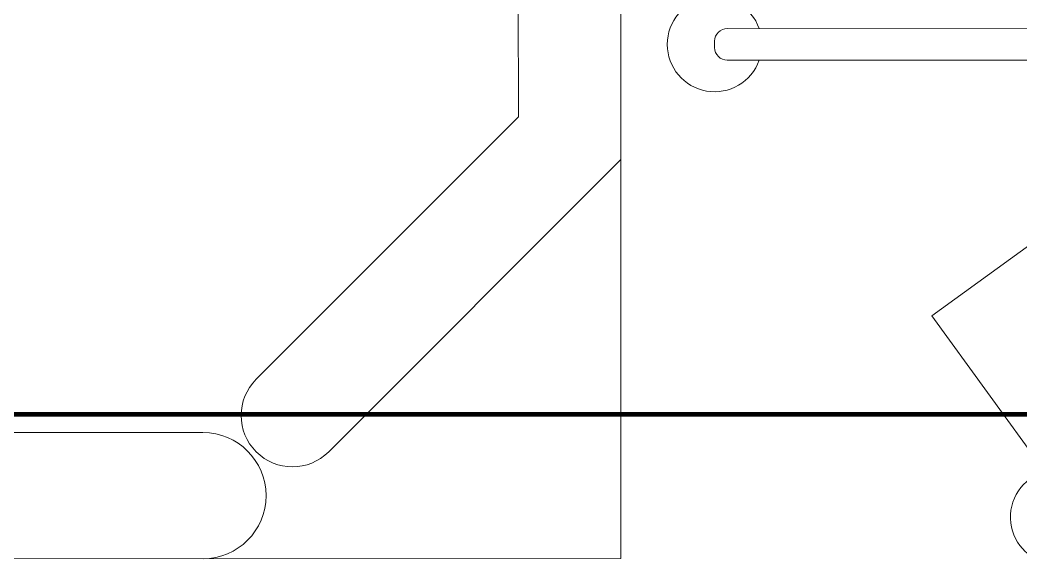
# Model space of a CAD drawing. Header units: metres. Extents: x 75097 to 220695, y -1557923 to -1361206.
# Drawn here: x 153618 to 154252, y -1411435 to -1411093 of the extents above; entities that cross this region are included whole.
import ezdxf

# ---------------------------------------------------------------- set-up
doc = ezdxf.new("R2010")
doc.units = ezdxf.units.M
doc.layers.get('0').update_dxf_attribs({"lineweight": 0})
doc.layers.add('A-100 - Copy$0$Medical Equipment and Furniture', color=8, linetype='Continuous', lineweight=0)
doc.layers.add('A-100 - Copy$0$Medical Equipment and Furniture1', color=8, linetype='Continuous', lineweight=5)
doc.layers.add('E-POWR', color=7, linetype='Continuous', lineweight=9, true_color=0x4e7e3e)

# ---------------------------------------------------------------- blocks, each defined once
blk = doc.blocks.new('*X149')
for p, q in [((5, 3), (5, 3)), ((5, 3), (5, 3)), ((5, 3), (5, 3)), ((5, 3), (5, 3)), ((5, 3), (5, 3)), ((5, 3), (5, 3)), ((5, 3), (5, 3)), ((5, 3), (5, 3)), ((5, 3), (5, 3)), ((5, 3), (5, 3)), ((5, 3), (5, 3)), ((5, 3), (5, 3)), ((5, 3), (5, 3)), ((5, 3), (5, 3)), ((5, 3), (5, 3)), ((5, 3), (5, 3)), ((5, 3), (5, 3)), ((5, 3), (5, 3)), ((5, 3), (5, 3)), ((5, 3), (5, 3)), ((5, 3), (5, 3)), ((5, 3), (5, 3)), ((5, 3), (5, 3)), ((5, 3), (5, 3)), ((5, 3), (5, 3)), ((5, 3), (5, 3)), ((5, 3), (5, 3)), ((5, 3), (5, 3)), ((5, 3), (5, 3)), ((5, 3), (5, 3)), ((5, 3), (5, 3)), ((5, 3), (5, 3)), ((5, 3), (5, 3)), ((5, 3), (5, 3)), ((5, 3), (5, 3)), ((5, 3), (5, 3)), ((5, 3), (5, 3)), ((5, 3), (5, 3)), ((5, 3), (5, 3)), ((5, 3), (5, 3)), ((5, 3), (5, 3)), ((5, 3), (5, 3)), ((5, 3), (5, 3)), ((5, 3), (5, 3)), ((5, 3), (5, 3)), ((5, 3), (5, 3)), ((5, 3), (5, 3)), ((5, 3), (5, 3)), ((5, 3), (5, 3)), ((5, 3), (5, 3)), ((5, 3), (5, 3)), ((5, 3), (5, 3)), ((5, 3), (5, 3)), ((5, 3), (5, 3)), ((5, 3), (5, 3)), ((5, 3), (5, 3)), ((5, 3), (5, 3)), ((5, 3), (5, 3)), ((5, 3), (5, 3)), ((5, 3), (5, 3)), ((5, 3), (5, 3)), ((5, 3), (5, 3)), ((5, 3), (5, 3)), ((5, 3), (5, 3)), ((5, 3), (5, 3)), ((5, 3), (5, 3)), ((6, 3), (5, 3)), ((5, 3), (5, 3)), ((6, 3), (5, 3)), ((5, 3), (5, 3)), ((6, 3), (5, 3)), ((5, 3), (5, 3)), ((6, 3), (5, 3)), ((5, 3), (5, 3)), ((5, 3), (5, 3)), ((5, 3), (5, 3)), ((5, 3), (5, 3)), ((5, 3), (5, 3)), ((5, 3), (5, 3)), ((5, 3), (5, 3)), ((5, 3), (5, 3)), ((5, 3), (5, 3)), ((5, 3), (5, 3)), ((5, 3), (5, 3)), ((5, 3), (5, 3)), ((5, 3), (5, 3)), ((5, 3), (5, 3)), ((5, 3), (5, 3)), ((5, 3), (5, 3)), ((5, 3), (5, 3)), ((5, 3), (5, 3)), ((5, 3), (5, 3)), ((5, 3), (5, 3)), ((5, 3), (5, 3)), ((5, 3), (5, 3)), ((5, 3), (5, 3)), ((6, 3), (6, 3)), ((6, 3), (6, 3)), ((6, 3), (6, 3)), ((6, 3), (6, 3)), ((6, 3), (6, 3)), ((6, 3), (6, 3)), ((6, 3), (6, 3)), ((6, 3), (6, 3)), ((6, 3), (6, 3)), ((6, 3), (6, 3)), ((6, 3), (6, 3)), ((6, 3), (6, 3)), ((6, 3), (6, 3)), ((6, 3), (6, 3)), ((6, 3), (6, 3)), ((6, 3), (6, 3)), ((6, 3), (6, 3)), ((6, 3), (6, 3)), ((6, 3), (6, 3)), ((6, 3), (6, 3)), ((6, 3), (6, 3)), ((6, 3), (6, 3)), ((6, 3), (6, 3)), ((6, 3), (6, 3)), ((6, 3), (6, 3)), ((6, 3), (6, 3)), ((6, 3), (6, 3)), ((6, 3), (6, 3)), ((6, 3), (6, 3)), ((6, 3), (6, 3)), ((6, 3), (6, 3)), ((6, 3), (6, 3)), ((6, 3), (6, 3)), ((6, 3), (6, 3)), ((6, 3), (6, 3)), ((6, 3), (6, 3)), ((6, 3), (6, 3)), ((6, 3), (6, 3)), ((6, 3), (6, 3)), ((6, 3), (6, 3)), ((6, 3), (6, 3)), ((6, 3), (6, 3)), ((6, 3), (6, 3)), ((6, 3), (6, 3)), ((6, 3), (6, 3)), ((6, 3), (6, 3)), ((6, 3), (6, 3)), ((6, 3), (6, 3)), ((6, 3), (6, 3)), ((6, 3), (6, 3)), ((6, 3), (6, 3)), ((6, 3), (6, 3)), ((6, 3), (6, 3)), ((6, 3), (6, 3)), ((6, 3), (6, 3)), ((6, 3), (6, 3)), ((6, 3), (6, 3)), ((6, 3), (6, 3)), ((6, 3), (6, 3)), ((6, 3), (6, 3)), ((6, 3), (6, 3)), ((6, 3), (6, 3)), ((6, 3), (6, 3)), ((6, 3), (6, 3)), ((6, 3), (6, 3)), ((6, 3), (6, 3)), ((6, 3), (6, 3)), ((6, 3), (6, 3)), ((6, 3), (6, 3)), ((6, 3), (6, 3)), ((6, 3), (6, 3)), ((6, 3), (6, 3)), ((6, 3), (6, 3)), ((6, 3), (6, 3)), ((6, 3), (6, 3)), ((6, 3), (6, 3)), ((6, 3), (6, 3)), ((6, 3), (6, 3)), ((6, 3), (6, 3)), ((6, 3), (6, 3)), ((6, 3), (6, 3)), ((6, 3), (6, 3)), ((6, 3), (6, 3)), ((6, 3), (6, 3)), ((6, 3), (6, 3)), ((6, 3), (6, 3)), ((6, 3), (6, 3)), ((6, 3), (6, 3)), ((6, 3), (6, 3)), ((6, 3), (6, 3)), ((6, 3), (6, 3)), ((6, 3), (6, 3)), ((6, 3), (6, 3)), ((6, 3), (6, 3)), ((6, 3), (6, 3)), ((6, 3), (6, 3)), ((6, 3), (6, 3)), ((6, 3), (6, 3)), ((6, 3), (6, 3)), ((6, 3), (6, 3)), ((6, 3), (6, 3)), ((6, 3), (6, 3)), ((6, 3), (6, 3)), ((6, 3), (6, 3)), ((6, 3), (6, 3)), ((6, 3), (6, 3)), ((6, 3), (6, 3)), ((6, 3), (6, 3)), ((6, 3), (6, 3)), ((6, 3), (6, 3)), ((6, 3), (6, 3)), ((6, 3), (6, 3)), ((6, 3), (6, 3)), ((6, 3), (6, 3)), ((6, 3), (6, 3)), ((6, 3), (6, 3)), ((6, 3), (6, 3)), ((6, 3), (6, 3)), ((6, 3), (6, 3)), ((6, 3), (6, 3)), ((6, 3), (6, 3)), ((6, 3), (6, 3)), ((6, 3), (6, 3)), ((6, 3), (6, 3)), ((6, 3), (6, 3)), ((6, 3), (6, 3)), ((6, 3), (6, 3)), ((6, 3), (6, 3)), ((6, 3), (6, 3)), ((6, 3), (6, 3)), ((6, 3), (6, 3)), ((6, 3), (6, 3)), ((6, 3), (6, 3)), ((6, 3), (6, 3)), ((6, 3), (6, 3)), ((6, 3), (6, 3)), ((6, 3), (6, 3)), ((6, 3), (6, 3)), ((6, 3), (6, 3)), ((6, 3), (6, 3)), ((6, 3), (6, 3)), ((6, 3), (6, 3)), ((6, 3), (6, 3)), ((6, 3), (6, 3)), ((6, 3), (6, 3)), ((6, 3), (6, 3)), ((6, 3), (6, 3)), ((6, 3), (6, 3)), ((6, 3), (6, 3)), ((6, 3), (6, 3)), ((6, 3), (6, 3)), ((6, 3), (6, 3)), ((6, 3), (6, 3)), ((6, 3), (6, 3)), ((6, 3), (6, 3)), ((6, 3), (6, 3)), ((6, 3), (6, 3)), ((6, 3), (6, 3)), ((6, 3), (6, 3)), ((6, 3), (6, 3)), ((6, 3), (6, 3)), ((6, 3), (6, 3)), ((6, 3), (6, 3)), ((6, 3), (6, 3)), ((6, 3), (6, 3)), ((6, 3), (6, 3)), ((6, 3), (6, 3)), ((6, 3), (6, 3)), ((6, 3), (6, 3)), ((6, 3), (6, 3)), ((6, 3), (6, 3)), ((6, 3), (6, 3)), ((6, 3), (6, 3)), ((6, 3), (6, 3)), ((6, 3), (6, 3)), ((6, 3), (6, 3)), ((6, 3), (6, 3)), ((6, 3), (6, 3)), ((6, 3), (6, 3)), ((6, 3), (6, 3)), ((6, 3), (6, 3)), ((6, 3), (6, 3)), ((6, 3), (6, 3)), ((6, 3), (6, 3)), ((6, 3), (6, 3)), ((6, 3), (6, 3)), ((6, 3), (6, 3)), ((6, 3), (6, 3)), ((6, 3), (6, 3)), ((6, 3), (6, 3)), ((6, 3), (6, 3)), ((6, 3), (6, 3)), ((6, 3), (6, 3)), ((6, 3), (6, 3)), ((6, 3), (6, 3)), ((6, 3), (6, 3)), ((6, 3), (6, 3)), ((6, 3), (6, 3)), ((6, 3), (6, 3)), ((6, 3), (6, 3)), ((6, 3), (6, 3)), ((6, 3), (6, 3)), ((6, 3), (6, 3)), ((6, 3), (6, 3)), ((6, 3), (5, 3)), ((6, 3), (5, 3)), ((6, 3), (5, 3)), ((6, 3), (5, 3)), ((6, 3), (5, 3)), ((6, 3), (6, 3)), ((6, 3), (6, 3)), ((6, 3), (6, 3)), ((6, 3), (6, 3)), ((6, 3), (6, 3)), ((6, 3), (6, 3)), ((6, 3), (6, 3)), ((6, 3), (6, 3)), ((6, 3), (6, 3)), ((6, 3), (6, 3)), ((6, 3), (6, 3)), ((6, 3), (6, 3)), ((6, 3), (6, 3)), ((6, 3), (6, 3)), ((6, 3), (6, 3)), ((6, 3), (6, 3)), ((6, 3), (6, 3)), ((6, 3), (6, 3)), ((6, 3), (6, 3)), ((6, 3), (6, 3)), ((6, 3), (6, 3)), ((6, 3), (6, 3)), ((6, 3), (6, 3)), ((6, 3), (6, 3)), ((6, 3), (6, 3)), ((6, 3), (6, 3)), ((6, 3), (6, 3)), ((6, 3), (6, 3)), ((6, 3), (6, 3)), ((6, 3), (6, 3)), ((6, 3), (6, 3)), ((6, 3), (6, 3)), ((6, 3), (6, 3)), ((6, 3), (6, 3)), ((6, 3), (6, 3)), ((6, 3), (6, 3)), ((6, 3), (6, 3)), ((6, 3), (6, 3)), ((6, 3), (6, 3)), ((6, 3), (6, 3)), ((6, 3), (6, 3)), ((6, 3), (6, 3)), ((6, 3), (6, 3)), ((6, 3), (6, 3)), ((6, 3), (6, 3)), ((6, 3), (6, 3)), ((6, 3), (6, 3)), ((6, 3), (6, 3)), ((6, 3), (6, 3)), ((6, 3), (6, 3)), ((6, 3), (6, 3)), ((6, 3), (6, 3)), ((6, 3), (6, 3)), ((6, 3), (6, 3)), ((6, 3), (6, 3)), ((6, 3), (6, 3)), ((6, 3), (6, 3)), ((6, 3), (6, 3)), ((6, 3), (6, 3)), ((6, 3), (6, 3)), ((6, 3), (6, 3)), ((6, 3), (6, 3)), ((6, 3), (6, 3)), ((6, 3), (6, 3)), ((6, 3), (6, 3)), ((6, 3), (6, 3)), ((6, 3), (6, 3)), ((6, 3), (6, 3)), ((6, 3), (6, 3)), ((6, 3), (6, 3)), ((6, 3), (6, 3)), ((6, 3), (6, 3)), ((6, 3), (6, 3)), ((6, 3), (6, 3)), ((6, 3), (6, 3)), ((6, 3), (6, 3)), ((6, 3), (6, 3)), ((6, 3), (6, 3)), ((6, 3), (6, 3)), ((6, 3), (6, 3)), ((6, 3), (6, 3)), ((6, 3), (6, 3)), ((6, 3), (6, 3)), ((6, 3), (6, 3)), ((6, 3), (6, 3)), ((6, 3), (6, 3)), ((6, 3), (6, 3)), ((6, 3), (6, 3)), ((6, 3), (6, 3)), ((6, 3), (6, 3)), ((6, 3), (6, 3)), ((6, 3), (6, 3)), ((6, 3), (6, 3)), ((6, 3), (6, 3)), ((6, 3), (6, 3)), ((6, 3), (6, 3)), ((6, 3), (6, 3)), ((6, 3), (6, 3)), ((6, 3), (6, 3)), ((6, 3), (6, 3)), ((6, 3), (6, 3)), ((6, 3), (6, 3)), ((6, 3), (6, 3)), ((6, 3), (6, 3)), ((6, 3), (6, 3)), ((6, 3), (6, 3)), ((6, 3), (6, 3)), ((6, 3), (6, 3)), ((6, 3), (6, 3)), ((6, 3), (6, 3)), ((6, 3), (6, 3)), ((6, 3), (6, 3)), ((6, 3), (6, 3)), ((6, 3), (6, 3)), ((6, 3), (6, 3)), ((6, 3), (6, 3)), ((6, 3), (6, 3)), ((6, 3), (6, 3)), ((6, 3), (6, 3)), ((6, 3), (6, 3)), ((6, 3), (6, 3)), ((6, 3), (6, 3)), ((6, 3), (6, 3)), ((6, 3), (6, 3)), ((6, 3), (6, 3)), ((6, 3), (6, 3)), ((6, 3), (6, 3)), ((6, 3), (6, 3)), ((6, 3), (6, 3)), ((6, 3), (6, 3)), ((6, 3), (6, 3)), ((6, 3), (6, 3)), ((6, 3), (6, 3)), ((6, 3), (6, 3)), ((6, 3), (6, 3)), ((6, 3), (6, 3)), ((6, 3), (6, 3)), ((6, 3), (6, 3)), ((6, 3), (6, 3)), ((6, 3), (6, 3)), ((6, 3), (6, 3)), ((6, 3), (6, 3)), ((6, 3), (6, 3)), ((6, 3), (6, 3)), ((6, 3), (6, 3)), ((6, 3), (6, 3)), ((6, 3), (6, 3)), ((6, 3), (6, 3)), ((6, 3), (6, 3)), ((6, 3), (6, 3)), ((6, 3), (6, 3)), ((6, 3), (6, 3)), ((6, 3), (6, 3)), ((6, 3), (6, 3)), ((6, 3), (6, 3)), ((6, 3), (6, 3)), ((6, 3), (6, 3)), ((6, 3), (6, 3)), ((6, 3), (6, 3)), ((6, 3), (6, 3)), ((6, 3), (6, 3)), ((6, 3), (6, 3)), ((6, 3), (6, 3)), ((6, 3), (6, 3)), ((6, 3), (6, 3)), ((6, 3), (6, 3)), ((6, 3), (6, 3)), ((6, 3), (6, 3)), ((6, 3), (6, 3)), ((6, 3), (6, 3)), ((6, 3), (6, 3)), ((6, 3), (6, 3)), ((6, 3), (6, 3)), ((6, 3), (6, 3)), ((6, 3), (6, 3)), ((6, 3), (6, 3)), ((6, 3), (6, 3)), ((6, 3), (6, 3)), ((6, 3), (6, 3)), ((6, 3), (6, 3)), ((6, 3), (6, 3)), ((6, 3), (6, 3)), ((6, 3), (6, 3)), ((6, 3), (6, 3)), ((6, 3), (6, 3)), ((6, 3), (6, 3)), ((6, 3), (6, 3)), ((6, 3), (6, 3)), ((6, 3), (6, 3)), ((6, 3), (6, 3)), ((6, 3), (6, 3)), ((6, 3), (6, 3)), ((6, 3), (6, 3)), ((6, 3), (6, 3)), ((6, 3), (6, 3)), ((6, 3), (6, 3)), ((6, 3), (6, 3)), ((6, 3), (6, 3)), ((6, 3), (6, 3)), ((6, 3), (6, 3)), ((6, 3), (6, 3)), ((6, 3), (6, 3)), ((6, 3), (6, 3)), ((6, 3), (6, 3)), ((6, 3), (6, 3)), ((6, 3), (6, 3)), ((6, 3), (6, 3)), ((6, 3), (6, 3)), ((6, 3), (6, 3)), ((6, 3), (6, 3)), ((6, 3), (6, 3)), ((6, 3), (6, 3)), ((6, 3), (6, 3)), ((6, 3), (6, 3)), ((6, 3), (6, 3)), ((6, 3), (6, 3)), ((6, 3), (6, 3)), ((6, 3), (6, 3)), ((6, 3), (6, 3)), ((6, 3), (6, 3)), ((6, 3), (6, 3)), ((6, 3), (6, 3)), ((6, 3), (6, 3)), ((6, 3), (6, 3)), ((6, 3), (6, 3)), ((6, 3), (6, 3)), ((6, 3), (6, 3)), ((6, 3), (6, 3)), ((6, 3), (6, 3)), ((6, 3), (6, 3)), ((6, 3), (6, 3)), ((6, 3), (6, 3)), ((6, 3), (6, 3)), ((6, 3), (6, 3)), ((6, 3), (6, 3)), ((6, 3), (6, 3)), ((6, 3), (6, 3)), ((6, 3), (6, 3)), ((6, 3), (6, 3)), ((6, 3), (6, 3)), ((6, 3), (6, 3)), ((6, 3), (6, 3)), ((6, 3), (6, 3)), ((6, 3), (6, 3)), ((6, 3), (6, 3)), ((6, 3), (6, 3)), ((6, 3), (6, 3)), ((6, 3), (6, 3)), ((6, 3), (6, 3)), ((6, 3), (6, 3)), ((6, 3), (6, 3)), ((6, 3), (6, 3)), ((6, 3), (6, 3)), ((6, 3), (6, 3)), ((6, 3), (6, 3)), ((6, 3), (6, 3)), ((6, 3), (6, 3)), ((6, 3), (6, 3)), ((6, 3), (6, 3)), ((6, 3), (6, 3)), ((6, 3), (6, 3)), ((6, 3), (6, 3)), ((6, 3), (6, 3)), ((6, 3), (6, 3)), ((6, 3), (6, 3)), ((6, 3), (6, 3)), ((6, 3), (6, 3)), ((6, 3), (6, 3)), ((6, 3), (6, 3)), ((6, 3), (6, 3)), ((6, 3), (6, 3)), ((6, 3), (6, 3)), ((6, 3), (6, 3)), ((6, 3), (6, 3)), ((6, 3), (6, 3)), ((6, 3), (6, 3)), ((6, 3), (6, 3)), ((6, 3), (6, 3)), ((6, 3), (6, 3)), ((6, 3), (6, 3)), ((6, 3), (6, 3)), ((6, 3), (6, 3)), ((6, 3), (6, 3)), ((6, 3), (6, 3)), ((6, 3), (6, 3)), ((6, 3), (6, 3)), ((6, 3), (6, 3)), ((6, 3), (6, 3)), ((6, 3), (6, 3)), ((6, 3), (6, 3)), ((6, 3), (6, 3)), ((6, 3), (6, 3)), ((6, 3), (6, 3)), ((6, 3), (6, 3)), ((6, 3), (6, 3)), ((6, 3), (6, 3)), ((6, 3), (6, 3)), ((6, 3), (6, 3)), ((6, 3), (6, 3)), ((6, 3), (6, 3)), ((6, 3), (6, 3)), ((6, 3), (6, 3)), ((6, 3), (6, 3)), ((6, 3), (6, 3)), ((6, 3), (6, 3)), ((6, 3), (6, 3)), ((6, 3), (6, 3)), ((6, 3), (6, 3)), ((6, 3), (6, 3)), ((6, 3), (6, 3)), ((6, 3), (6, 3)), ((6, 3), (6, 3)), ((6, 3), (6, 3)), ((6, 3), (6, 3)), ((6, 3), (6, 3)), ((6, 3), (6, 3)), ((6, 3), (6, 3))]:
    blk.add_line(p, q)
blk = doc.blocks.new('*X150')
for p, q in [((13, 1), (13, 1)), ((13, 1), (13, 1)), ((13, 1), (13, 1)), ((13, 1), (13, 1)), ((13, 1), (13, 1)), ((13, 1), (13, 1)), ((13, 1), (13, 1)), ((13, 1), (13, 1)), ((13, 1), (13, 1)), ((13, 1), (13, 1)), ((13, 1), (13, 1)), ((13, 1), (13, 1)), ((13, 1), (13, 1)), ((13, 1), (13, 1)), ((13, 1), (13, 1)), ((13, 1), (14, 1)), ((13, 1), (14, 1)), ((13, 1), (14, 1)), ((13, 1), (13, 1)), ((13, 1), (13, 1)), ((13, 1), (13, 1)), ((13, 1), (13, 1)), ((13, 1), (13, 1)), ((13, 1), (13, 1)), ((13, 1), (13, 1)), ((13, 1), (13, 1)), ((13, 1), (13, 1)), ((13, 1), (13, 1)), ((13, 1), (13, 1)), ((13, 1), (13, 1)), ((13, 1), (13, 1)), ((13, 1), (13, 1)), ((13, 1), (13, 1)), ((13, 1), (13, 1)), ((13, 1), (13, 1)), ((13, 1), (13, 1)), ((13, 1), (13, 1)), ((13, 1), (13, 1)), ((13, 1), (13, 1)), ((13, 1), (13, 1)), ((13, 1), (13, 1)), ((13, 1), (13, 1)), ((13, 1), (13, 1)), ((13, 1), (13, 1)), ((13, 1), (13, 1)), ((13, 1), (13, 1)), ((13, 1), (13, 1)), ((13, 1), (13, 1)), ((13, 1), (13, 1)), ((13, 1), (13, 1)), ((13, 1), (13, 1)), ((13, 1), (13, 1)), ((13, 1), (13, 1)), ((13, 1), (13, 1)), ((13, 1), (13, 1)), ((13, 1), (13, 1)), ((13, 1), (13, 1)), ((13, 1), (13, 1)), ((13, 1), (13, 1)), ((13, 1), (13, 1)), ((13, 1), (13, 1)), ((13, 1), (13, 1)), ((13, 1), (13, 1)), ((13, 1), (13, 1)), ((13, 1), (13, 1)), ((13, 1), (13, 1)), ((13, 1), (13, 1)), ((13, 1), (13, 1)), ((13, 1), (13, 1)), ((13, 1), (13, 1)), ((13, 1), (13, 1)), ((13, 1), (13, 1)), ((13, 1), (13, 1)), ((13, 1), (13, 1)), ((13, 1), (13, 1)), ((13, 1), (13, 1)), ((13, 1), (13, 1)), ((13, 1), (13, 1)), ((13, 1), (13, 1)), ((13, 1), (13, 1)), ((13, 1), (13, 1)), ((13, 1), (13, 1)), ((13, 1), (13, 1)), ((13, 1), (13, 1)), ((13, 1), (13, 1)), ((13, 1), (13, 1)), ((13, 1), (13, 1)), ((13, 1), (13, 1)), ((13, 1), (13, 1)), ((13, 1), (13, 1)), ((13, 1), (13, 1)), ((13, 1), (13, 1)), ((13, 1), (13, 1)), ((13, 1), (13, 1)), ((13, 1), (13, 1)), ((13, 1), (13, 1)), ((13, 1), (13, 1)), ((13, 1), (13, 1)), ((13, 1), (13, 1)), ((13, 1), (13, 1)), ((13, 1), (13, 1)), ((13, 1), (13, 1)), ((13, 1), (13, 1)), ((13, 1), (13, 1)), ((13, 1), (13, 1)), ((13, 1), (13, 1)), ((13, 1), (13, 1)), ((13, 1), (13, 1)), ((13, 1), (13, 1)), ((13, 1), (13, 1)), ((13, 1), (13, 1)), ((13, 1), (13, 1)), ((13, 1), (13, 1)), ((13, 1), (13, 1)), ((13, 1), (13, 1)), ((13, 1), (13, 1)), ((13, 1), (13, 1)), ((13, 1), (13, 1)), ((13, 1), (13, 1)), ((13, 1), (13, 1)), ((13, 1), (13, 1)), ((13, 1), (13, 1)), ((13, 1), (13, 1)), ((13, 1), (14, 1)), ((13, 0), (13, 0)), ((13, 0), (13, 0)), ((13, 0), (13, 0)), ((13, 0), (13, 0)), ((13, 0), (13, 0)), ((13, 0), (13, 0)), ((13, 0), (13, 0)), ((13, 0), (13, 0)), ((13, 0), (13, 0)), ((13, 0), (13, 0)), ((13, 0), (13, 0)), ((13, 0), (13, 0)), ((13, 0), (13, 0)), ((13, 0), (13, 0)), ((13, 0), (13, 0)), ((13, 0), (13, 0)), ((13, 0), (13, 0)), ((13, 0), (13, 0)), ((13, 0), (13, 0)), ((13, 0), (13, 0)), ((13, 0), (13, 0)), ((13, 0), (13, 0)), ((13, 0), (13, 0)), ((13, 0), (13, 0)), ((13, 0), (13, 0)), ((13, 0), (13, 0)), ((13, 0), (13, 0)), ((13, 0), (13, 0)), ((13, 0), (13, 0)), ((13, 0), (13, 0)), ((13, 0), (13, 0)), ((13, 0), (13, 0)), ((13, 0), (13, 0)), ((13, 0), (13, 0)), ((13, 0), (13, 0)), ((13, 0), (13, 0)), ((13, 0), (13, 0)), ((13, 0), (13, 0)), ((13, 0), (13, 0)), ((13, 0), (13, 0)), ((13, 0), (13, 0)), ((13, 0), (13, 0)), ((13, 0), (13, 0)), ((13, 0), (13, 0)), ((13, 0), (13, 0)), ((13, 0), (13, 0)), ((13, 0), (13, 0)), ((13, 0), (13, 0)), ((13, 0), (14, 0)), ((13, 0), (14, 0)), ((13, 0), (13, 0)), ((13, 0), (14, 0)), ((14, 1), (14, 1)), ((14, 1), (14, 1)), ((14, 1), (14, 1)), ((14, 1), (14, 1)), ((14, 1), (14, 1)), ((14, 1), (14, 1)), ((14, 1), (14, 1)), ((14, 1), (14, 1)), ((14, 1), (14, 1)), ((14, 1), (14, 1)), ((14, 1), (14, 1)), ((14, 1), (14, 1)), ((14, 1), (14, 1)), ((14, 1), (14, 1)), ((14, 1), (14, 1)), ((14, 1), (14, 1)), ((14, 1), (14, 1)), ((14, 1), (14, 1)), ((14, 1), (14, 1)), ((14, 1), (14, 1)), ((14, 1), (14, 1)), ((14, 1), (14, 1)), ((14, 1), (14, 1)), ((14, 1), (14, 1)), ((14, 1), (14, 1)), ((14, 1), (14, 1)), ((14, 1), (14, 1)), ((14, 1), (14, 1)), ((14, 1), (14, 1)), ((14, 1), (14, 1)), ((14, 1), (14, 1)), ((14, 1), (14, 1)), ((14, 1), (14, 1)), ((14, 1), (14, 1)), ((14, 1), (14, 1)), ((14, 1), (14, 1)), ((14, 1), (14, 1)), ((14, 1), (14, 1)), ((14, 1), (14, 1)), ((14, 1), (14, 1)), ((14, 1), (14, 1)), ((14, 1), (14, 1)), ((14, 1), (14, 1)), ((14, 1), (14, 1)), ((14, 1), (14, 1)), ((14, 1), (14, 1)), ((14, 1), (14, 1)), ((14, 1), (14, 1)), ((14, 1), (14, 1)), ((14, 1), (14, 1)), ((14, 1), (14, 1)), ((14, 1), (14, 1)), ((14, 1), (14, 1)), ((14, 1), (14, 1)), ((14, 1), (14, 1)), ((14, 1), (14, 1)), ((14, 1), (14, 1)), ((14, 1), (14, 1)), ((14, 1), (14, 1)), ((14, 1), (14, 1)), ((14, 1), (14, 1)), ((14, 1), (14, 1)), ((14, 1), (14, 1)), ((14, 1), (14, 1)), ((14, 1), (14, 1)), ((14, 1), (14, 1)), ((14, 1), (14, 1)), ((14, 1), (14, 1)), ((14, 1), (14, 1)), ((14, 1), (14, 1)), ((14, 1), (14, 1)), ((14, 1), (14, 1)), ((14, 1), (14, 1)), ((14, 1), (14, 1)), ((14, 1), (14, 1)), ((14, 1), (14, 1)), ((14, 1), (14, 1)), ((14, 1), (14, 1)), ((14, 1), (14, 1)), ((14, 1), (14, 1)), ((14, 1), (14, 1)), ((14, 1), (14, 1)), ((14, 1), (14, 1)), ((14, 1), (14, 1)), ((14, 1), (14, 1)), ((14, 1), (14, 1)), ((14, 1), (14, 1)), ((14, 1), (14, 1)), ((14, 1), (14, 1)), ((14, 1), (14, 1)), ((14, 1), (14, 1)), ((14, 1), (14, 1)), ((14, 1), (14, 1)), ((14, 1), (14, 1)), ((14, 0), (14, 0)), ((14, 0), (14, 0)), ((14, 0), (14, 0)), ((14, 0), (14, 0)), ((14, 0), (14, 0)), ((14, 0), (14, 0)), ((14, 0), (14, 0)), ((14, 0), (14, 0)), ((14, 0), (14, 0)), ((14, 0), (14, 0)), ((14, 0), (14, 0)), ((14, 0), (14, 0)), ((14, 0), (14, 0)), ((14, 0), (14, 0)), ((14, 0), (14, 0)), ((14, 0), (14, 0)), ((14, 0), (14, 0)), ((14, 0), (14, 0)), ((14, 0), (14, 0)), ((14, 0), (14, 0)), ((14, 0), (14, 0)), ((14, 0), (14, 0)), ((14, 0), (14, 0)), ((14, 0), (14, 0)), ((14, 0), (14, 0)), ((14, 0), (14, 0)), ((14, 0), (14, 0)), ((14, 0), (14, 0)), ((14, 0), (14, 0)), ((14, 0), (14, 0)), ((14, 0), (14, 0)), ((14, 0), (14, 0)), ((14, 0), (14, 0)), ((14, 0), (14, 0)), ((14, 0), (14, 0)), ((14, 0), (14, 0)), ((14, 0), (14, 0)), ((14, 0), (14, 0)), ((14, 0), (14, 0)), ((14, 0), (14, 0)), ((14, 0), (14, 0)), ((14, 0), (14, 0)), ((14, 0), (14, 0)), ((14, 0), (14, 0)), ((14, 0), (14, 0)), ((14, 0), (14, 0)), ((14, 0), (14, 0)), ((14, 0), (14, 0)), ((13, 0), (13, 0)), ((13, 0), (14, 0)), ((13, 0), (13, 0)), ((13, 0), (14, 0)), ((13, 0), (13, 0)), ((13, 0), (14, 0)), ((13, 0), (13, 0)), ((13, 0), (13, 0)), ((13, 0), (13, 0)), ((13, 0), (13, 0)), ((13, 0), (14, 0)), ((13, 0), (13, 0)), ((13, 0), (14, 0)), ((13, 0), (13, 0)), ((13, 0), (14, 0)), ((13, 0), (13, 0)), ((13, 0), (14, 0)), ((13, 0), (13, 0)), ((13, 0), (14, 0)), ((13, 0), (13, 0)), ((13, 0), (14, 0)), ((13, 0), (13, 0)), ((13, 0), (14, 0)), ((13, 0), (13, 0)), ((13, 0), (13, 0)), ((13, 0), (13, 0)), ((13, 0), (14, 0)), ((13, 0), (13, 0)), ((13, 0), (14, 0)), ((13, 0), (13, 0)), ((13, 0), (14, 0)), ((13, 0), (13, 0)), ((13, 0), (14, 0)), ((13, 0), (13, 0)), ((13, 0), (13, 0)), ((13, 0), (13, 0)), ((13, 0), (13, 0)), ((13, 0), (13, 0)), ((13, 0), (13, 0)), ((13, 0), (13, 0)), ((13, 0), (13, 0)), ((13, 0), (13, 0)), ((13, 0), (13, 0)), ((13, 0), (13, 0)), ((13, 0), (13, 0)), ((13, 0), (13, 0)), ((13, 0), (13, 0)), ((13, 0), (13, 0)), ((13, 0), (13, 0)), ((13, 0), (13, 0)), ((13, 0), (13, 0)), ((13, 0), (13, 0)), ((13, 0), (13, 0)), ((13, 0), (13, 0)), ((13, 0), (13, 0)), ((13, 0), (13, 0)), ((13, 0), (13, 0)), ((13, 0), (13, 0)), ((13, 0), (13, 0)), ((13, 0), (13, 0)), ((13, 0), (13, 0)), ((13, 0), (13, 0)), ((13, 0), (13, 0)), ((13, 0), (13, 0)), ((13, -1), (13, -1)), ((13, -1), (13, -1)), ((13, -1), (13, -1)), ((13, -1), (13, -1)), ((13, -1), (13, -1)), ((13, -1), (14, -1)), ((13, -1), (13, -1)), ((14, 0), (14, 0)), ((14, 0), (14, 0)), ((14, 0), (14, 0)), ((14, 0), (14, 0)), ((14, 0), (14, 0)), ((14, 0), (14, 0)), ((14, 0), (14, 0)), ((14, 0), (14, 0)), ((14, 0), (14, 0)), ((14, 0), (14, 0)), ((14, 0), (14, 0)), ((14, 0), (14, 0)), ((14, 0), (14, 0)), ((14, 0), (14, 0)), ((14, 0), (14, 0)), ((13, 0), (14, 0)), ((14, 0), (14, 0)), ((14, 0), (14, 0)), ((14, 0), (14, 0)), ((14, 0), (14, 0)), ((14, 0), (14, 0)), ((14, 0), (14, 0)), ((14, 0), (14, 0)), ((14, 0), (14, 0)), ((14, 0), (14, 0)), ((14, 0), (14, 0)), ((14, 0), (14, 0)), ((14, 0), (14, 0)), ((14, 0), (14, 0)), ((14, 0), (14, 0)), ((14, 0), (14, 0)), ((14, 0), (14, 0)), ((14, 0), (14, 0)), ((14, 0), (14, 0)), ((14, 0), (14, 0)), ((14, 0), (14, 0)), ((14, 0), (14, 0)), ((14, 0), (14, 0)), ((14, 0), (14, 0)), ((14, 0), (14, 0)), ((14, 0), (14, 0)), ((14, 0), (14, 0)), ((14, 0), (14, 0)), ((14, 0), (14, 0)), ((14, 0), (14, 0)), ((14, 0), (14, 0)), ((14, 0), (14, 0)), ((14, 0), (14, 0)), ((14, 0), (14, 0)), ((14, 0), (14, 0)), ((14, -1), (14, -1)), ((14, -1), (14, -1)), ((14, -1), (14, -1)), ((14, -1), (14, -1)), ((14, -1), (14, -1))]:
    blk.add_line(p, q)
blk = doc.blocks.new('A-100 - Copy$0$HF16786E-P')
at = {"layer": 'A-100 - Copy$0$Medical Equipment and Furniture1'}
for p, q in [((0, 0.425), (-2.14, 0.425)), ((-0.25308, 0.425), (-0.06779, 0.23971)), ((0, -0.425), (0, 0.425)), ((-0.28, 0.36), (-1.86, 0.36)), ((-0.28, 0.36), (-0.11375, 0.19375)), ((-0.08, -0.16), (-0.08, 0.16))]:
    blk.add_line(p, q, dxfattribs=at)
for points in [[(0, 0.425), (0, 0.425), (0, 0.425), (0, 0.425), (0, 0.425), (0, 0.425), (0, 0.425), (0, 0.425), (0, 0.425), (0, 0.425), (0, 0.425), (0, 0.425), (0, 0.425), (0, 0.425), (0, 0.425), (0, 0.425), (0, 0.425), (0, 0.425), (0, 0.425), (0, 0.425), (0, 0.425), (0, 0.425), (0, 0.425), (0, 0.425), (0, 0.425), (0, 0.425), (0, 0.425), (0, 0.425), (0, 0.425), (0, 0.425), (0, 0.425), (0, 0.425), (0, 0.425), (0, 0.425), (0, 0.425), (0, 0.425), (0, 0.425), (0, 0.425), (0, 0.425), (0, 0.425), (0, 0.425), (0, 0.425), (0, 0.425), (0, 0.425), (0, 0.425), (0, 0.425), (0, 0.425), (0, 0.425), (0, 0.425), (0, 0.425), (0, 0.425), (0, 0.425), (0, 0.425), (0, 0.425), (0, 0.425), (0, 0.425), (0, 0.425), (0, 0.425), (0, 0.425), (0, 0.425), (0, 0.425), (0, 0.425), (0, 0.425), (0, 0.425), (0, 0.425), (0, 0.425), (0, 0.425), (0, 0.425), (0, 0.425), (0, 0.425), (0, 0.425), (0, 0.425), (0, 0.425), (0, 0.425), (0, 0.425), (0, 0.425), (0, 0.425), (0, 0.425), (0, 0.425), (0, 0.425), (0, 0.425), (0, 0.425), (0, 0.425), (0, 0.425), (0, 0.425), (0, 0.425), (0, 0.425), (0, 0.425), (0, 0.425), (0, 0.425), (0, 0.425), (0, 0.425), (0, 0.425), (0, 0.425), (0, 0.425), (0, 0.425), (0, 0.425), (0, 0.425), (0, 0.425), (0, 0.425), (0, 0.425), (0, 0.425), (0, 0.425), (0, 0.425), (0, 0.425), (0, 0.425), (0, 0.425), (0, 0.425), (0, 0.425), (0, 0.425), (0, 0.425), (0, 0.425), (0, 0.425), (0, 0.425), (0, 0.425), (0, 0.425), (0, 0.425), (0, 0.425), (0, 0.425), (0, 0.425), (0, 0.425), (0, 0.425), (0, 0.425), (0, 0.425), (0, 0.425), (0, 0.425), (0, 0.425), (0, 0.425), (0, 0.425), (0, 0.425), (0, 0.425), (0, 0.425), (0, 0.425), (0, 0.425), (0, 0.425), (0, 0.425), (0, 0.425), (0, 0.425), (0, 0.425), (0, 0.425), (0, 0.425), (0, 0.425), (0, 0.425), (0, 0.425), (0, 0.425), (0, 0.425), (0, 0.425), (0, 0.425), (0, 0.425), (0, 0.425), (0, 0.425), (0, 0.425), (0, 0.425), (0, 0.425), (0, 0.425), (0, 0.425), (0, 0.425), (0, 0.425), (0, 0.425), (0, 0.425), (0, 0.425), (0, 0.425), (0, 0.425), (0, 0.425), (0, 0.425), (0, 0.425), (0, 0.425), (0, 0.425), (0, 0.425), (0, 0.425), (0, 0.425), (0, 0.425), (0, 0.425), (0, 0.425), (0, 0.425), (0, 0.425), (0, 0.425), (0, 0.425), (0, 0.425), (0, 0.425), (0, 0.425), (0, 0.425), (0, 0.425), (0, 0.425), (0, 0.425), (0, 0.425), (0, 0.425), (0, 0.425), (0, 0.425), (0, 0.425), (0, 0.425), (0, 0.425), (0, 0.425), (0, 0.425), (0, 0.425), (0, 0.425), (0, 0.425), (0, 0.425), (0, 0.425), (0, 0.425), (0, 0.425), (0, 0.425), (0, 0.425), (0, 0.425), (0, 0.425), (0, 0.425), (0, 0.425), (0, 0.425), (0, 0.425), (0, 0.425), (0, 0.425), (0, 0.425), (0, 0.425), (0, 0.425), (0, 0.425), (0, 0.425), (0, 0.425), (0, 0.425), (0, 0.425)], [(0, 0.425), (0, 0.425), (0, 0.425), (0, 0.425), (0, 0.425), (0, 0.425), (0, 0.425), (0, 0.425), (0, 0.425), (0, 0.425), (0, 0.425), (0, 0.425), (0, 0.425), (0, 0.425), (0, 0.425), (0, 0.425), (0, 0.425), (0, 0.425), (0, 0.425), (0, 0.425), (0, 0.425), (0, 0.425), (0, 0.425), (0, 0.425), (0, 0.425), (0, 0.425), (0, 0.425), (0, 0.425), (0, 0.425), (0, 0.425), (0, 0.425), (0, 0.425), (0, 0.425), (0, 0.425), (0, 0.425), (0, 0.425), (0, 0.425), (0, 0.425), (0, 0.425), (0, 0.425), (0, 0.425), (0, 0.425), (0, 0.425), (0, 0.425), (0, 0.425), (0, 0.425), (0, 0.425), (0, 0.425), (0, 0.425), (0, 0.425), (0, 0.425), (0, 0.425), (0, 0.425), (0, 0.425), (0, 0.425), (0, 0.425), (0, 0.425), (0, 0.425), (0, 0.425), (0, 0.425), (0, 0.425), (0, 0.425), (0, 0.425), (0, 0.425), (0, 0.425), (0, 0.425), (0, 0.425), (0, 0.425), (0, 0.425), (0, 0.425), (0, 0.425), (0, 0.425), (0, 0.425), (0, 0.425), (0, 0.425), (0, 0.425), (0, 0.425), (0, 0.425), (0, 0.425), (0, 0.425), (0, 0.425), (0, 0.425), (0, 0.425), (0, 0.425), (0, 0.425), (0, 0.425), (0, 0.425), (0, 0.425), (0, 0.425), (0, 0.425), (0, 0.425), (0, 0.425), (0, 0.425), (0, 0.425), (0, 0.425), (0, 0.425), (0, 0.425), (0, 0.425), (0, 0.425), (0, 0.425), (0, 0.425), (0, 0.425), (0, 0.425), (0, 0.425), (0, 0.425), (0, 0.425), (0, 0.425), (0, 0.425), (0, 0.425), (0, 0.425), (0, 0.425), (0, 0.425), (0, 0.425), (0, 0.425), (0, 0.425), (0, 0.425), (0, 0.425), (0, 0.425), (0, 0.425), (0, 0.425), (0, 0.425), (0, 0.425), (0, 0.425), (0, 0.425), (0, 0.425), (0, 0.425), (0, 0.425), (0, 0.425), (0, 0.425), (0, 0.425), (0, 0.425), (0, 0.425), (0, 0.425), (0, 0.425), (0, 0.425), (0, 0.425), (0, 0.425), (0, 0.425), (0, 0.425), (0, 0.425), (0, 0.425), (0, 0.425), (0, 0.425), (0, 0.425), (0, 0.425), (0, 0.425), (0, 0.425), (0, 0.425), (0, 0.425), (0, 0.425), (0, 0.425), (0, 0.425), (0, 0.425), (0, 0.425), (0, 0.425), (0, 0.425), (0, 0.425), (0, 0.425), (0, 0.425), (0, 0.425), (0, 0.425), (0, 0.425), (0, 0.425), (0, 0.425), (0, 0.425), (0, 0.425), (0, 0.425), (0, 0.425), (0, 0.425), (0, 0.425), (0, 0.425), (0, 0.425), (0, 0.425), (0, 0.425), (0, 0.425), (0, 0.425), (0, 0.425), (0, 0.425), (0, 0.425), (0, 0.425), (0, 0.425), (0, 0.425), (0, 0.425), (0, 0.425), (0, 0.425), (0, 0.425), (0, 0.425), (0, 0.425), (0, 0.425), (0, 0.425), (0, 0.425), (0, 0.425), (0, 0.425), (0, 0.425), (0, 0.425), (0, 0.425), (0, 0.425), (0, 0.425), (0, 0.425), (0, 0.425), (0, 0.425), (0, 0.425), (0, 0.425), (0, 0.425), (0, 0.425), (0, 0.425), (0, 0.425), (0, 0.425), (0, 0.425), (0, 0.425), (0, 0.425), (0, 0.425), (0, 0.425), (0, 0.425)], [(0, 0.425), (0, 0.425), (0, 0.425), (0, 0.425), (0, 0.425), (0, 0.425), (0, 0.425), (0, 0.425), (0, 0.425), (0, 0.425), (0, 0.425), (0, 0.425), (0, 0.425), (0, 0.425), (0, 0.425), (0, 0.425), (0, 0.425), (0, 0.425), (0, 0.425), (0, 0.425), (0, 0.425), (0, 0.425), (0, 0.425), (0, 0.425), (0, 0.425), (0, 0.425), (0, 0.425), (0, 0.425), (0, 0.425), (0, 0.425), (0, 0.425), (0, 0.425), (0, 0.425), (0, 0.425), (0, 0.425), (0, 0.425), (0, 0.425), (0, 0.425), (0, 0.425), (0, 0.425), (0, 0.425), (0, 0.425), (0, 0.425), (0, 0.425), (0, 0.425), (0, 0.425), (0, 0.425), (0, 0.425), (0, 0.425), (0, 0.425), (0, 0.425), (0, 0.425), (0, 0.425), (0, 0.425), (0, 0.425), (0, 0.425), (0, 0.425), (0, 0.425), (0, 0.425), (0, 0.425), (0, 0.425), (0, 0.425), (0, 0.425), (0, 0.425), (0, 0.425), (0, 0.425), (0, 0.425), (0, 0.425), (0, 0.425), (0, 0.425), (0, 0.425), (0, 0.425), (0, 0.425), (0, 0.425), (0, 0.425), (0, 0.425), (0, 0.425), (0, 0.425), (0, 0.425), (0, 0.425), (0, 0.425), (0, 0.425), (0, 0.425), (0, 0.425), (0, 0.425), (0, 0.425), (0, 0.425), (0, 0.425), (0, 0.425), (0, 0.425), (0, 0.425), (0, 0.425), (0, 0.425), (0, 0.425), (0, 0.425), (0, 0.425), (0, 0.425), (0, 0.425), (0, 0.425), (0, 0.425), (0, 0.425), (0, 0.425), (0, 0.425), (0, 0.425), (0, 0.425), (0, 0.425), (0, 0.425), (0, 0.425), (0, 0.425), (0, 0.425), (0, 0.425), (0, 0.425), (0, 0.425), (0, 0.425), (0, 0.425), (0, 0.425), (0, 0.425), (0, 0.425), (0, 0.425), (0, 0.425), (0, 0.425), (0, 0.425), (0, 0.425), (0, 0.425), (0, 0.425), (0, 0.425), (0, 0.425), (0, 0.425), (0, 0.425), (0, 0.425), (0, 0.425), (0, 0.425), (0, 0.425), (0, 0.425), (0, 0.425), (0, 0.425), (0, 0.425), (0, 0.425), (0, 0.425), (0, 0.425), (0, 0.425), (0, 0.425), (0, 0.425), (0, 0.425), (0, 0.425), (0, 0.425), (0, 0.425), (0, 0.425), (0, 0.425), (0, 0.425), (0, 0.425), (0, 0.425), (0, 0.425), (0, 0.425), (0, 0.425), (0, 0.425), (0, 0.425), (0, 0.425), (0, 0.425), (0, 0.425), (0, 0.425), (0, 0.425), (0, 0.425), (0, 0.425), (0, 0.425), (0, 0.425), (0, 0.425), (0, 0.425), (0, 0.425), (0, 0.425), (0, 0.425), (0, 0.425), (0, 0.425), (0, 0.425), (0, 0.425), (0, 0.425), (0, 0.425), (0, 0.425), (0, 0.425), (0, 0.425), (0, 0.425), (0, 0.425), (0, 0.425), (0, 0.425), (0, 0.425), (0, 0.425), (0, 0.425), (0, 0.425), (0, 0.425), (0, 0.425), (0, 0.425), (0, 0.425), (0, 0.425), (0, 0.425), (0, 0.425), (0, 0.425), (0, 0.425), (0, 0.425), (0, 0.425), (0, 0.425), (0, 0.425), (0, 0.425), (0, 0.425), (0, 0.425), (0, 0.425), (0, 0.425), (0, 0.425), (0, 0.425), (0, 0.425), (0, 0.425), (0, 0.425), (0, 0.425), (0, 0.425), (0, 0.425), (0, 0.425), (0, 0.425), (0, 0.425), (0, 0.425), (0, 0.425), (0, 0.425), (0, 0.425), (0, 0.425), (0, 0.425), (0, 0.425), (0, 0.425), (0, 0.425), (0, 0.425), (0, 0.425), (0, 0.425), (0, 0.425), (0, 0.425), (0, 0.425), (0, 0.425), (0, 0.425), (0, 0.425), (0, 0.425), (0, 0.425), (0, 0.425), (0, 0.425), (0, 0.425), (0, 0.425), (0, 0.425), (0, 0.425), (0, 0.425), (0, 0.425), (0, 0.425), (0, 0.425), (0, 0.425), (0, 0.425), (0, 0.425), (0, 0.425), (0, 0.425), (0, 0.425), (0, 0.425), (0, 0.425), (0, 0.425), (0, 0.425), (0, 0.425), (0, 0.425), (0, 0.425), (0, 0.425), (0, 0.425), (0, 0.425), (0, 0.425), (0, 0.425), (0, 0.425), (0, 0.425), (0, 0.425), (0, 0.425), (0, 0.425), (0, 0.425), (0, 0.425), (0, 0.425), (0, 0.425), (0, 0.425), (0, 0.425), (0, 0.425)]]:
    blk.add_lwpolyline(points, close=True, dxfattribs=at)
for points in [[(0, 0.425), (0, 0.425), (0, 0.425), (0, 0.425), (0, 0.425), (0, 0.425), (0, 0.425), (0, 0.425), (0, 0.425), (0, 0.425), (0, 0.425), (0, 0.425), (0, 0.425), (0, 0.425), (0, 0.425)], [(0, 0.425), (0, 0.425), (0, 0.425), (0, 0.425), (0, 0.425), (0, 0.425), (0, 0.425), (0, 0.425), (0, 0.425), (0, 0.425), (0, 0.425), (0, 0.425), (0, 0.425), (0, 0.425), (0, 0.425), (0, 0.425), (0, 0.425), (0, 0.425), (0, 0.425), (0, 0.425), (0, 0.425), (0, 0.425), (0, 0.425), (0, 0.425), (0, 0.425), (0, 0.425), (0, 0.425), (0, 0.425), (0, 0.425), (0, 0.425), (0, 0.425), (0, 0.425), (0, 0.425), (0, 0.425), (0, 0.425), (0, 0.425), (0, 0.425), (0, 0.425), (0, 0.425), (0, 0.425), (0, 0.425), (0, 0.425), (0, 0.425), (0, 0.425), (0, 0.425), (0, 0.425), (0, 0.425), (0, 0.425), (0, 0.425), (0, 0.425), (0, 0.425), (0, 0.425), (0, 0.425), (0, 0.425), (0, 0.425), (0, 0.425), (0, 0.425), (0, 0.425), (0, 0.425), (0, 0.425), (0, 0.425), (0, 0.425), (0, 0.425), (0, 0.425), (0, 0.425), (0, 0.425), (0, 0.425), (0, 0.425), (0, 0.425), (0, 0.425), (0, 0.425), (0, 0.425), (0, 0.425), (0, 0.425), (0, 0.425), (0, 0.425), (0, 0.425), (0, 0.425), (0, 0.425), (0, 0.425), (0, 0.425), (0, 0.425), (0, 0.425), (0, 0.425), (0, 0.425), (0, 0.425), (0, 0.425), (0, 0.425), (0, 0.425)], [(0, 0.425), (0, 0.425), (0, 0.425), (0, 0.425), (0, 0.425), (0, 0.425), (0, 0.425), (0, 0.425), (0, 0.425), (0, 0.425), (0, 0.425), (0, 0.425), (0, 0.425), (0, 0.425), (0, 0.425), (0, 0.425), (0, 0.425), (0, 0.425), (0, 0.425), (0, 0.425), (0, 0.425), (0, 0.425), (0, 0.425), (0, 0.425), (0, 0.425), (0, 0.425), (0, 0.425), (0, 0.425), (0, 0.425), (0, 0.425), (0, 0.425), (0, 0.425), (0, 0.425), (0, 0.425), (0, 0.425), (0, 0.425), (0, 0.425), (0, 0.425), (0, 0.425), (0, 0.425), (0, 0.425), (0, 0.425), (0, 0.425), (0, 0.425), (0, 0.425), (0, 0.425), (0, 0.425), (0, 0.425), (0, 0.425), (0, 0.425), (0, 0.425), (0, 0.425), (0, 0.425), (0, 0.425), (0, 0.425), (0, 0.425), (0, 0.425), (0, 0.425), (0, 0.425), (0, 0.425), (0, 0.425), (0, 0.425), (0, 0.425), (0, 0.425), (0, 0.425), (0, 0.425), (0, 0.425), (0, 0.425), (0, 0.425), (0, 0.425), (0, 0.425), (0, 0.425), (0, 0.425), (0, 0.425), (0, 0.425), (0, 0.425), (0, 0.425), (0, 0.425), (0, 0.425), (0, 0.425), (0, 0.425), (0, 0.425), (0, 0.425), (0, 0.425), (0, 0.425), (0, 0.425), (0, 0.425), (0, 0.425), (0, 0.425), (0, 0.425), (0, 0.425), (0, 0.425), (0, 0.425), (0, 0.425), (0, 0.425), (0, 0.425), (0, 0.425), (0, 0.425), (0, 0.425), (0, 0.425), (0, 0.425), (0, 0.425), (0, 0.425), (0, 0.425), (0, 0.425), (0, 0.425), (0, 0.425), (0, 0.425), (0, 0.425), (0, 0.425), (0, 0.425)], [(0, 0.425), (0, 0.425), (0, 0.425), (0, 0.425), (0, 0.425), (0, 0.425), (0, 0.425), (0, 0.425), (0, 0.425), (0, 0.425), (0, 0.425), (0, 0.425), (0, 0.425), (0, 0.425), (0, 0.425), (0, 0.425), (0, 0.425), (0, 0.425), (0, 0.425), (0, 0.425), (0, 0.425), (0, 0.425), (0, 0.425), (0, 0.425), (0, 0.425), (0, 0.425), (0, 0.425), (0, 0.425), (0, 0.425), (0, 0.425), (0, 0.425), (0, 0.425), (0, 0.425), (0, 0.425), (0, 0.425), (0, 0.425), (0, 0.425), (0, 0.425), (0, 0.425), (0, 0.425), (0, 0.425), (0, 0.425), (0, 0.425), (0, 0.425), (0, 0.425), (0, 0.425), (0, 0.425), (0, 0.425), (0, 0.425), (0, 0.425), (0, 0.425), (0, 0.425), (0, 0.425), (0, 0.425)], [(0, 0.425), (0, 0.425), (0, 0.425), (0, 0.425), (0, 0.425), (0, 0.425), (0, 0.425), (0, 0.425), (0, 0.425), (0, 0.425), (0, 0.425), (0, 0.425), (0, 0.425), (0, 0.425), (0, 0.425), (0, 0.425), (0, 0.425)], [(0, 0.425), (0, 0.425), (0, 0.425), (0, 0.425), (0, 0.425), (0, 0.425), (0, 0.425), (0, 0.425), (0, 0.425), (0, 0.425)], [(0, 0.425), (0, 0.425), (0, 0.425), (0, 0.425), (0, 0.425), (0, 0.425), (0, 0.425), (0, 0.425), (0, 0.425), (0, 0.425)], [(0, 0.425), (0, 0.425), (0, 0.425), (0, 0.425), (0, 0.425), (0, 0.425), (0, 0.425)], [(0, 0.425), (0, 0.425), (0, 0.425), (0, 0.425), (0, 0.425), (0, 0.425), (0, 0.425), (0, 0.425), (0, 0.425), (0, 0.425), (0, 0.425), (0, 0.425)], [(0, 0.425), (0, 0.425), (0, 0.425), (0, 0.425), (0, 0.425), (0, 0.425), (0, 0.425)], [(0, 0.425), (0, 0.425), (0, 0.425), (0, 0.425), (0, 0.425), (0, 0.425), (0, 0.425), (0, 0.425), (0, 0.425), (0, 0.425)], [(0, 0.425), (0, 0.425), (0, 0.425), (0, 0.425), (0, 0.425), (0, 0.425), (0, 0.425), (0, 0.425)], [(0, 0.425), (0, 0.425), (0, 0.425), (0, 0.425), (0, 0.425), (0, 0.425), (0, 0.425), (0, 0.425), (0, 0.425), (0, 0.425), (0, 0.425), (0, 0.425), (0, 0.425), (0, 0.425), (0, 0.425), (0, 0.425), (0, 0.425), (0, 0.425)], [(0, 0.425), (0, 0.425), (0, 0.425), (0, 0.425), (0, 0.425), (0, 0.425), (0, 0.425), (0, 0.425), (0, 0.425), (0, 0.425)], [(0, 0.425), (0, 0.425), (0, 0.425), (0, 0.425), (0, 0.425), (0, 0.425), (0, 0.425), (0, 0.425), (0, 0.425)]]:
    blk.add_lwpolyline(points, dxfattribs=at)
for centre, radius, start, end in [((-0.09077, 0.21673), 0.0325, 225, 45), ((-0.04, 0.16), 0.04, 0, 180)]:
    blk.add_arc(centre, radius, start, end, dxfattribs=at)
for name, xscale, yscale, zscale in [('*X149', 8.593299999999998e-11, 8.593299999999998e-11, 8.593299999999998e-11), ('*X150', 5.4996e-11, 5.4996e-11, 5.4996e-11)]:
    blk.add_blockref(name, (0, 0.425), dxfattribs=dict(at, xscale=xscale, yscale=yscale, zscale=zscale))
blk = doc.blocks.new('A-100 - Copy$0$HF12177-P')
for p, q in [((0, 0), (-0.17236, 0.23723)), ((0, 0), (0.17236, 0.23723)), ((-0.01963, -0.00701), (-0.18854, 0.22547)), ((0.01963, -0.00701), (0.18854, 0.22547)), ((-0.112, -0.00701), (0.112, -0.00701)), ((-0.1, -0.00701), (-0.1, -0.02701)), ((0.1, -0.00701), (0.1, -0.02701)), ((-0.12, -0.01501), (-0.12, -0.01901)), ((0.12, -0.01501), (0.12, -0.01901)), ((-0.06314, -0.02701), (-0.29506, -0.10237)), ((-0.01, -0.03078), (-0.28888, -0.12139)), ((-0.112, -0.02701), (0.112, -0.02701)), ((-0.01, -0.03078), (-0.01, -0.32401)), ((0.01, -0.03078), (0.01, -0.32401)), ((0.01, -0.03078), (0.28888, -0.12139)), ((0.06314, -0.02701), (0.29506, -0.10237))]:
    blk.add_line(p, q)
for centre, radius, start, end in [((-0.18515, 0.23783), 0.03, 325.47122, 286.52878), ((0.18515, 0.23783), 0.03, 253.47122, 214.52878), ((-0.18206, 0.23017), 0.008, 126.37327, 216), ((0, -0.01701), 0.315, 125.62673, 126.37327), ((-0.17883, 0.23253), 0.008, 36, 125.62673), ((0.17883, 0.23253), 0.008, 54.37327, 144), ((0, -0.01701), 0.315, 53.62673, 54.37327), ((0.18206, 0.23017), 0.008, 324, 53.62673), ((-0.112, -0.01501), 0.008, 90, 180), ((0.112, -0.01501), 0.008, 0, 90), ((-0.112, -0.01901), 0.008, 180, 270), ((0.112, -0.01901), 0.008, 270, 0), ((-0.29958, -0.11435), 0.03, 37.47122, 358.52878), ((0.29958, -0.11435), 0.03, 181.47122, 142.52878), ((-0.29259, -0.10998), 0.008, 108, 197.62673), ((0.29259, -0.10998), 0.008, 342.37327, 72), ((0, -0.01701), 0.315, 197.62673, 198.37327), ((0, -0.01701), 0.315, 341.62673, 342.37327), ((-0.29135, -0.11378), 0.008, 198.37327, 288), ((0.29135, -0.11378), 0.008, 252, 341.62673), ((0, -0.33201), 0.03, 109.47122, 70.52878), ((-0.002, -0.32401), 0.008, 180, 269.62673), ((0.002, -0.32401), 0.008, 270.37327, 0), ((0, -0.01701), 0.315, 269.62673, 270.37327)]:
    blk.add_arc(centre, radius, start, end)
blk = doc.blocks.new('A-100 - Copy$0$MONITOR ARM PLAN')
for p, q in [((0.025, -0.49375, 0), (0.025, -0.18375, 0)), ((0.025, -0.18375, 0), (0.2, -0.18375, 0)), ((0.2, -0.44375, 0), (0.2, -0.18375, 0)), ((0.2, -0.44375, 0), (0.15, -0.49375, 0)), ((0.025, -0.49375, 0), (0.15, -0.49375, 0))]:
    blk.add_line(p, q)
at = {"layer": 'A-100 - Copy$0$Medical Equipment and Furniture1'}
for p, q in [((0.025, 0.0375), (0, 0.0375)), ((0, 0.0375), (0, -0.0375)), ((0.025, 0.0375), (0.025, -0.0375)), ((0.145, 0.0125), (0.025, 0.0125)), ((0.15, 0.0075), (0.15, -0.0325)), ((0.025, -0.0375), (0, -0.0375)), ((0.025, -0.0375), (0.145, -0.0375)), ((0.09375, -0.0375), (0.09375, -0.04)), ((0.14375, -0.0375), (0.14375, -0.04)), ((0.09875, -0.045), (0.13875, -0.045)), ((0.1, -0.045), (0.1, -0.18375)), ((0.1375, -0.045), (0.1375, -0.18375))]:
    blk.add_line(p, q, dxfattribs=at)
for centre, start, end in [((0.145, 0.0075, 0), 0, 90), ((0.145, -0.0325), 270, 0), ((0.09875, -0.04), 180, 270), ((0.13875, -0.04), 270, 360)]:
    blk.add_arc(centre, 0.005, start, end, dxfattribs=at)
blk = doc.blocks.new('A-100 - Copy')
at = {"layer": 'A-100 - Copy$0$Medical Equipment and Furniture', "xscale": 1000, "yscale": 1000, "zscale": 1000}
for name, p, rotation in [('A-100 - Copy$0$HF16786E-P', (153573.66, -1411434.62, 0), 270.0149936594165), ('A-100 - Copy$0$MONITOR ARM PLAN', (154580.56, -1410970.28, 0), 305.9850316752795)]:
    blk.add_blockref(name, p, dxfattribs=dict(at, rotation=rotation))
at = {"layer": 'A-100 - Copy$0$Medical Equipment and Furniture', "extrusion": (-1.92689e-13, -1.39405e-12, -1), "xscale": -1000.000000000002, "yscale": 1000.000000000002, "zscale": -1000.000000000002, "rotation": 90.01496832471715}
blk.add_blockref('A-100 - Copy$0$HF12177-P', (-154390.04, -1411108.63, 0), dxfattribs=at)

msp = doc.modelspace()

# ---------------------------------------------------------------- linework, layer by layer
at = {"layer": 'E-POWR', "const_width": 3, "elevation": 0}
msp.add_lwpolyline([(150715.02, -1410305.09), (152865.86, -1410305.09), (152865.86, -1407415.23), (153000.28, -1407414.18), (159128.67, -1407414.18), (159128.67, -1411343.08), (146081.01, -1411343.08), (145053.26, -1411343.51)], dxfattribs=at)

# ---------------------------------------------------------------- next in the draw order: block references
msp.add_blockref('A-100 - Copy', (0, 0))

doc.saveas('drawing.dxf')
